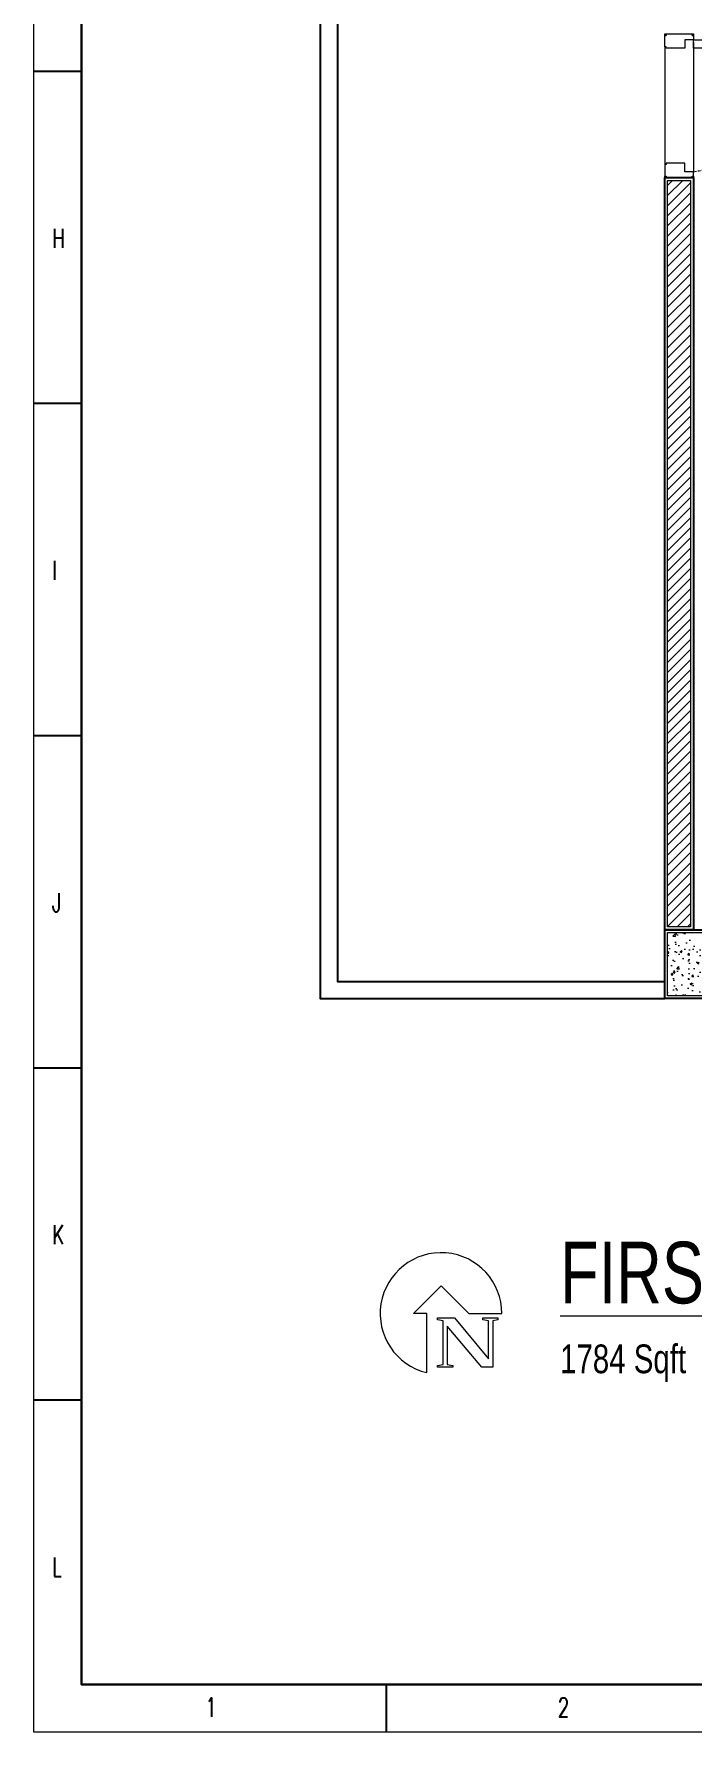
# Model space of a CAD drawing. Header units: inches. Extents: x 112 to 4169, y -2569 to 841.
# Drawn here: x 1571.8 to 1686.3, y -1182 to -886.2 of the extents above; entities that cross this region are included whole.
import ezdxf

# ---------------------------------------------------------------- set-up
doc = ezdxf.new("R2010")
doc.units = ezdxf.units.IN
doc.header["$MEASUREMENT"] = 0
doc.linetypes.add('DASHED', pattern=[0.75, 0.5, -0.25])
doc.layers.get('Defpoints').update_dxf_attribs({"lineweight": 0})
for name, color, linetype, lineweight in [('COLUMN', 1, 'Continuous', 25), ('DOOR', 115, 'Continuous', 15), ('HACTH', 8, 'Continuous', 9), ('Plaster Line', 254, 'Continuous', 15), ('Text-01', 253, 'Continuous', 15)]:
    doc.layers.add(name, color=color, linetype=linetype, lineweight=lineweight)
doc.layers.add('wall 05', color=253, linetype='Continuous')
doc.styles.add('Swiss721', font='swisscl.ttf')
doc.styles.add('TEG BORDER', font='txt_qlt.shx', dxfattribs={"width": 0.7, "bigfont": 'hztxt.shx'})

# ---------------------------------------------------------------- blocks, each defined once
blk = doc.blocks.new('C 12X12')
at = {"layer": 'HACTH'}
h = blk.add_hatch(dxfattribs=at)
h.set_pattern_fill('AR-CONC', color=256, scale=0.5, style=0)
h.set_pattern_definition([(50, (0, 0), (3.58630091, -0.313760675), [0.375, -4.125]), (355, (0, 0), (-0.69375667, 3.76096067), [0.3, -3.3]), (100.4514, (0.299, -0.026), (2.89254691, 3.44719771), [0.31870095, -3.50571056]), (46.1842, (0, 1), (5.33620524, -0.82759507), [0.5625, -6.1875]), (96.6356, (0.4447, 0.931), (4.67331353, 4.87058935), [0.47805144, -5.258565]), (351.1842, (0, 1), (4.67330973, 4.870593), [0.45, -4.95]), (21, (0.5, 0.75), (2.98453526, -2.01309445), [0.375, -4.125]), (326, (0.5, 0.75), (1.21657666, 3.62575023), [0.3, -3.3]), (71.4514, (0.7487, 0.5822), (4.20111314, 1.61265248), [0.31870095, -3.50571056]), (37.5, (0, 0), (0.060799277, 1.66446927), [0, -3.26, 0, -3.35, 0, -3.3125]), (7.5, (0, 0), (1.315347687, 1.97205856), [0, -1.91, 0, -3.185, 0, -1.2625]), (327.5, (-1.115, 0), (2.66911218, -0.112774359), [0, -1.25, 0, -3.9, 0, -5.175]), (317.5, (-1.615, 0), (2.915930847, 0.50052491), [0, -1.625, 0, -2.59, 0, -3.675])])
h.paths.add_polyline_path([(88279, -6819.5), (88279, -6808.5), (88268, -6808.5), (88268, -6819.5)])
at = {"layer": 'COLUMN'}
blk.add_lwpolyline([(88267.5, -6808), (88279.5, -6808), (88279.5, -6820), (88267.5, -6820)], close=True, dxfattribs=at)
at = {"layer": 'Plaster Line'}
blk.add_lwpolyline([(88268, -6808.5), (88279, -6808.5), (88279, -6819.5), (88268, -6819.5)], close=True, dxfattribs=at)
blk = doc.blocks.new('A$C755F672F')
at = {"layer": 'Defpoints'}
for points in [[(0.25, 0), (0.25, -0.25), (0, -0.25), (0, 0)], [(5, 0), (5, -0.25), (4.75, -0.25), (4.75, 0)], [(0.25, -24.75), (0.25, -25), (0, -25), (0, -24.75)], [(5, -24.75), (5, -25), (4.75, -25), (4.75, -24.75)]]:
    blk.add_lwpolyline(points, close=True, dxfattribs=at)
at = {"layer": 'DOOR'}
for points in [[(5, -1), (3.5, -1), (3.5, -2.5), (0.25, -2.5), (0.25, -2.25), (0, -2.25), (0, -0.25), (0.25, -0.25), (0.25, 0), (4.75, 0), (4.75, -0.25), (5, -0.25), (5, -1)], [(10, -1.75), (10, -2), (11, -2), (11, -2.5), (5, -2.5), (5, -1), (11, -1), (11, -1.5), (10, -1.5), (10, -1.75), (10, -1.5), (11, -1.5), (11, -1), (19, -1), (19, -1.5), (20, -1.5), (20, -2), (19, -2), (19, -2.5), (11, -2.5), (25, -2.5), (25, -1), (19, -1)], [(5, -24), (3.5, -24), (3.5, -22.5), (0.25, -22.5), (0.25, -22.75), (0, -22.75), (0, -24.75), (0.25, -24.75), (0.25, -25), (4.75, -25), (4.75, -24.75), (5, -24.75), (5, -24)]]:
    blk.add_lwpolyline(points, dxfattribs=at)
at = {"layer": 'DOOR', "linetype": 'DASHED', "lineweight": 0}
blk.add_arc((1.01, -0.23), 24.1, 279.5352, 354.6049, dxfattribs=at)
at = {"layer": 'HACTH', "lineweight": 0, "ltscale": 10}
for p, q in [((0, -2.25), (0, -22.75)), ((5, -1.5), (5, -24))]:
    blk.add_line(p, q, dxfattribs=at)
blk = doc.blocks.new('240 BORDER A2')
at = {"linetype": 'Continuous'}
for p, q in [((5, 415), (5, 5)), ((5, 5), (489, 5))]:
    blk.add_line(p, q, dxfattribs=at)
for p, q in [((0, 175), (5, 175)), ((0, 140), (5, 140)), ((0, 105), (5, 105)), ((0, 70), (5, 70)), ((0, 35), (5, 35)), ((37.12, 0), (37.12, 5))]:
    blk.add_line(p, q)
at = {"color": 5, "lineweight": 15}
blk.add_lwpolyline([(0, 420), (594, 420), (594, 0), (0, 0)], close=True, dxfattribs=at)
blk.add_lwpolyline([(5, 415), (589, 415), (589, 5), (5, 5)], close=True)
at = {"char_height": 2, "width": 2, "style": 'TEG BORDER'}
for s, insert, attachment_point in [('H', (1.91, 158.39), 1), ('I', (1.91, 123.39), 1), ('J', (1.91, 88.39), 1), ('K', (1.91, 53.39), 1), ('L', (1.91, 18.39), 1), ('1', (18.05, 1.59), 7), ('2', (55.17, 1.59), 7)]:
    blk.add_mtext(s, dxfattribs=dict(at, insert=insert, attachment_point=attachment_point))

msp = doc.modelspace()

# ---------------------------------------------------------------- hatches: boundary and pattern name
at = {"layer": 'HACTH'}
h = msp.add_hatch(dxfattribs=at)
h.set_pattern_fill('ANSI31', color=256, scale=10, style=0)
h.set_pattern_definition([(45, (-121375.1227, -172383.6424), (-0.8838834765, 0.8838834765), [])])
h.paths.add_polyline_path([(1682.08, -1041.74), (1686.08, -1041.74), (1686.08, -911.74), (1682.08, -911.74)])

# ---------------------------------------------------------------- linework, layer by layer
at = {"layer": 'Plaster Line'}
msp.add_lwpolyline([(1686.08, -1041.74), (1682.08, -1041.74), (1682.08, -911.74), (1686.08, -911.74)], close=True, dxfattribs=at)
at = {"layer": 'Text-01', "linetype": 'Continuous'}
msp.add_lwpolyline([(1640.13, -1119.38), (1640.13, -1109.09), (1637.83, -1109.09), (1642.63, -1104.28), (1647.44, -1109.09), (1653.23, -1109.09, 2.058228)], format="xyb", close=True, dxfattribs=at)
msp.add_lwpolyline([(1643.69, -1117.96), (1644.71, -1118.14), (1644.71, -1118.45), (1642.01, -1118.45), (1642.01, -1118.14), (1643, -1117.96), (1643, -1110.38), (1642.01, -1110.2), (1642.01, -1109.85), (1644.97, -1109.85), (1650.92, -1116.98), (1650.92, -1110.38), (1649.93, -1110.2), (1649.93, -1109.85), (1652.51, -1109.85), (1652.51, -1110.2), (1651.66, -1110.38), (1651.66, -1118.45), (1649.73, -1118.45), (1643.69, -1111.26), (1643.69, -1117.96)], dxfattribs=at)
at = {"layer": 'wall 05'}
for points in [[(1681.58, -670.24), (1621.58, -670.24), (1621.58, -1054.24), (1681.58, -1054.24)], [(1681.58, -673.24), (1624.58, -673.24), (1624.58, -1051.24), (1681.58, -1051.24)]]:
    msp.add_lwpolyline(points, dxfattribs=at)
msp.add_lwpolyline([(1686.58, -1042.24), (1681.58, -1042.24), (1681.58, -911.24), (1686.58, -911.24)], close=True, dxfattribs=at)

# ---------------------------------------------------------------- block references
at = {"xscale": 1.652949273830399, "yscale": 1.652949273830399, "zscale": 1.652949273830399}
msp.add_blockref('240 BORDER A2', (1571.77, -1181.97), dxfattribs=at)
at = {"layer": 'HACTH'}
for name, p in [('A$C755F672F', (1681.58, -886.24)), ('C 12X12', (-86585.92, 5765.76))]:
    msp.add_blockref(name, p, dxfattribs=at)

# ---------------------------------------------------------------- texts
at = {"layer": 'Text-01', "insert": (1663.35, -1096.58), "char_height": 10.7333, "width": 176.7295, "attachment_point": 1, "style": 'Swiss721'}
msp.add_mtext('{\\LFIRST FLOOR PLAN\\H0.4658x;\\l  \\P1784 Sqft}', dxfattribs=at)

doc.saveas('drawing.dxf')
